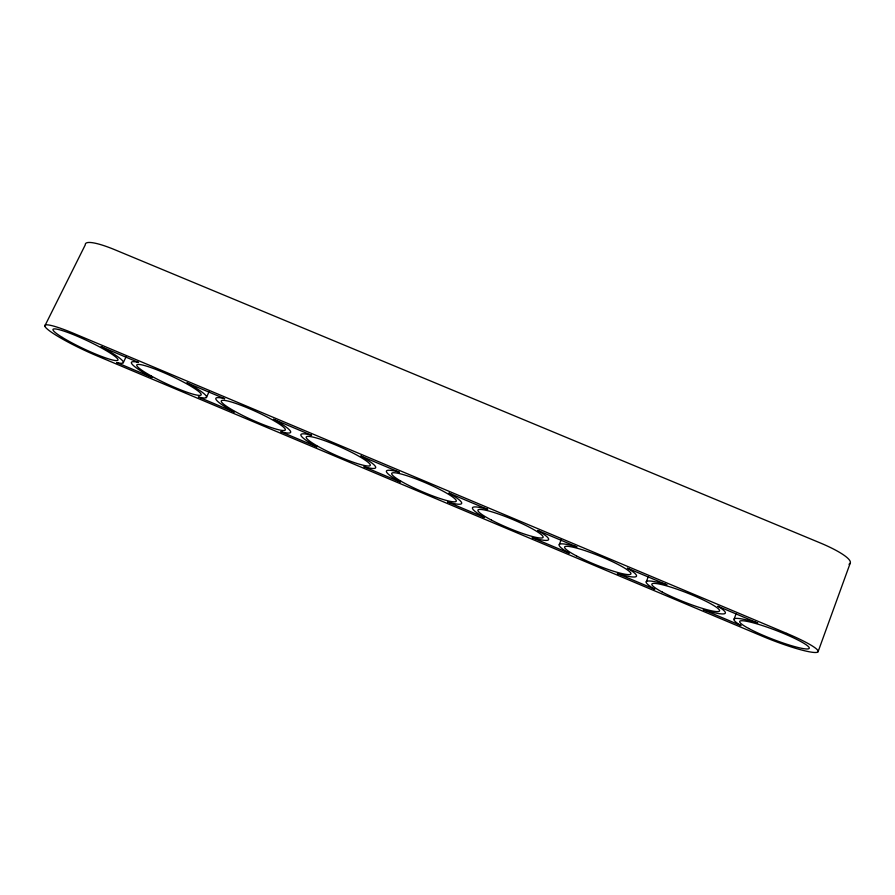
<?xml version="1.0" encoding="UTF-8"?>
<svg xmlns="http://www.w3.org/2000/svg" width="895" height="895" viewBox="0 0 895 895"><rect width="100%" height="100%" fill="white"/><g stroke="black" fill="none" stroke-linecap="round" stroke-linejoin="round"><path stroke-width="1.34" d="M818.097 651.672L850.25 563.067M734.168 618.937L736.07 613.892M646.246 581.907L648.282 576.716M559.319 544.406L561.411 539.249M206.376 397.514L209.262 391.372M123.32 362.542L126.273 356.445M44.75 326.093L85.293 244.838A44.336 8.312 26.5 0 1 115.108 249.862L820.088 542.873A45.992 8.872 19.9 0 1 848.986 564.253M786.739 633.391L73.826 333.443A44.884 5.504 25.3 0 0 46.327 328.185A44.884 5.504 25.3 0 0 96.671 355.718L762.395 636.244A46.585 5.873 21.1 0 0 816.43 652.444A46.585 5.873 21.1 0 0 786.739 633.391M138.501 362.441L101.057 346.689A43.698 5.348 25.3 0 1 116.652 362.542L152.329 377.567A43.128 5.493 24.9 0 1 138.501 362.441M224.623 398.689L186.854 382.791A43.15 5.493 24.9 0 1 198.377 396.977L234.333 412.125A42.77 5.605 24.4 0 1 224.623 398.689M311.516 435.261L273.411 419.218A42.781 5.605 24.4 0 1 280.762 431.681L317.031 446.963A42.624 5.706 23.8 0 1 311.516 435.261M399.159 472.146L360.719 455.969A42.624 5.694 23.9 0 1 363.851 466.687L400.412 482.092A42.691 5.762 23.3 0 1 399.159 472.146M487.585 509.356L448.798 493.033A42.68 5.762 23.3 0 1 447.623 501.983L484.497 517.523A42.994 5.795 22.7 0 1 487.585 509.356M576.794 546.89L537.66 530.433A42.982 5.795 22.7 0 1 532.111 537.582L569.298 553.244A43.542 5.806 22.1 0 1 576.794 546.89M666.797 584.771L627.317 568.157A43.519 5.806 22.2 0 1 617.315 573.482L654.816 589.279A44.336 5.773 21.6 0 1 666.797 584.771M757.606 622.987L717.768 606.228A44.302 5.773 21.6 0 1 703.235 609.674L741.06 625.616A45.365 5.717 21.1 0 1 757.606 622.987M62.426 337.471A35.901 4.397 25.3 0 0 116.82 360.584A35.901 4.397 25.3 0 0 77.048 336.14A35.901 4.397 25.3 0 0 62.426 337.471M150.931 375.81A35.453 4.509 24.9 0 0 201.129 394.896A35.453 4.509 24.9 0 0 154.947 369.053A35.453 4.509 24.9 0 0 150.931 375.81M233.461 410.57A35.151 4.609 24.4 0 0 285.024 430.226A35.151 4.609 24.4 0 0 241.359 405.424A35.151 4.609 24.4 0 0 233.461 410.57M316.685 445.632A35.028 4.688 23.9 0 0 369.635 465.859A35.028 4.688 23.9 0 0 328.543 442.108A35.028 4.688 23.9 0 0 316.685 445.632M400.613 480.984A35.084 4.732 23.3 0 0 454.973 501.793A35.084 4.732 23.3 0 0 416.488 479.116A35.084 4.732 23.3 0 0 400.613 480.984M491.444 520.096A35.33 4.766 22.7 0 0 542.974 537.526A35.33 4.766 22.7 0 0 497.072 513.517A35.33 4.766 22.7 0 0 491.444 520.096M576.458 555.907A35.778 4.766 22.1 0 0 630.416 574.355A35.778 4.766 22.1 0 0 586.292 551.063A35.778 4.766 22.1 0 0 576.458 555.907M662.199 592.031A36.415 4.744 21.6 0 0 718.618 611.486A36.415 4.744 21.6 0 0 676.307 588.944A36.415 4.744 21.6 0 0 662.199 592.031M748.668 628.458A37.266 4.699 21.1 0 0 807.592 648.953A37.266 4.699 21.1 0 0 767.138 627.16A37.266 4.699 21.1 0 0 748.668 628.458"/></g></svg>
